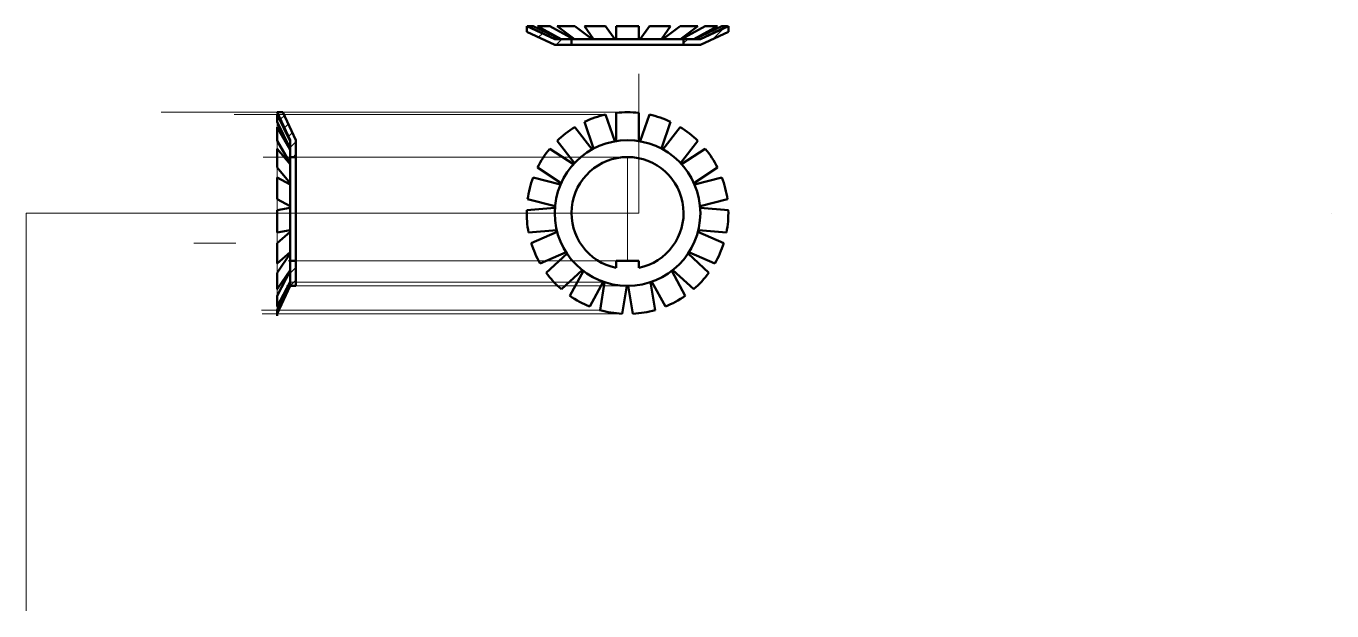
# Model space of a CAD drawing. Header units: millimetres. Extents: x 20 to 253, y 72 to 176.
import ezdxf

# ---------------------------------------------------------------- set-up
doc = ezdxf.new("R2010")
doc.units = ezdxf.units.MM
doc.header["$LTSCALE"] = 0.5
doc.layers.get('0').update_dxf_attribs({"lineweight": 18})
doc.layers.add('140-KRESKOWANIE', color=140, linetype='Continuous', lineweight=15)
doc.layers.add('41-GRUBA CIĄGŁA', color=41, linetype='Continuous', lineweight=50)

msp = doc.modelspace()

# ---------------------------------------------------------------- hatches: boundary and pattern name
at = {"layer": '140-KRESKOWANIE'}
h = msp.add_hatch(dxfattribs=at)
h.set_pattern_fill('ANSI31', color=256)
h.paths.add_polyline_path([(109.34, 176.33), (109.34, 175.33), (114.34, 173), (117.34, 173), (117.34, 174), (115.5, 174), (114.34, 174)])
h.paths.add_polyline_path([(145.34, 175.33), (145.34, 176.33), (140.34, 174), (137.34, 174), (137.34, 173), (140.34, 173)])
h = msp.add_hatch(dxfattribs=at)
h.set_pattern_fill('ANSI31', color=256, scale=0.5)
h.paths.add_polyline_path([(66.01, 160.54), (65.01, 160.54), (67.14, 155.97), (67.14, 152.97), (68.14, 152.97), (68.14, 155.97)])
h.paths.add_polyline_path([(65.81, 160.97), (64.81, 160.97), (65.01, 160.54), (66.01, 160.54)])
h.paths.add_polyline_path([(68.14, 134.47), (67.14, 134.47), (67.14, 130.63), (68.14, 130.63)])
h.paths.add_polyline_path([(68.14, 130.63), (67.14, 130.63), (67.14, 129.97), (68.14, 129.97)])

# ---------------------------------------------------------------- linework, layer by layer
for p, q in [((129.34, 142.97), (129.34, 167.81)), ((127.34, 160.97), (44.08, 160.97)), ((64.81, 160.97), (64.81, 135.9)), ((123.43, 160.54), (57.13, 160.54)), ((127.34, 152.97), (127.34, 134.47)), ((20, 71.97), (20, 142.97)), ((20, 142.97), (68.14, 142.97)), ((127.34, 142.97), (67.14, 142.97)), ((127.34, 142.97), (125.34, 142.97)), ((127.34, 142.97), (129.34, 142.97)), ((253.06, 142.97), (253.06, 142.97)), ((57.42, 137.62), (49.94, 137.62)), ((64.81, 135.9), (64.81, 125.56)), ((123.26, 130.63), (66.9, 130.63)), ((127.2, 129.97), (66.48, 129.97)), ((122.43, 125.66), (62.01, 125.66)), ((126.37, 125), (62.13, 125))]:
    msp.add_line(p, q)
at = {"color": 0}
for p, q in [((127.34, 152.97), (62.33, 152.97)), ((127.34, 134.47), (66.77, 134.47))]:
    msp.add_line(p, q, dxfattribs=at)
msp.add_circle((127.34, 142.97), 13)
at = {"layer": '41-GRUBA CIĄGŁA'}
for p, q in [((114.34, 174), (109.34, 176.33)), ((109.34, 175.33), (109.34, 176.33)), ((114.34, 173), (109.34, 175.33)), ((109.51, 176.33), (110.49, 176.33)), ((114.4, 174), (109.51, 176.33)), ((110.49, 176.33), (115.38, 174)), ((115.5, 174), (111.27, 176.33)), ((111.27, 176.33), (113.46, 176.33)), ((113.46, 176.33), (117.68, 174)), ((117.88, 174), (114.78, 176.33)), ((114.78, 176.33), (117.93, 176.33)), ((117.93, 176.33), (121.03, 174)), ((121.28, 174), (119.64, 176.33)), ((119.64, 176.33), (123.43, 176.33)), ((123.43, 176.33), (125.06, 174)), ((125.34, 174), (125.34, 176.33)), ((125.34, 176.33), (127.34, 176.33)), ((129.34, 176.33), (127.34, 176.33)), ((129.34, 174), (129.34, 176.33)), ((131.26, 176.33), (129.62, 174)), ((135.04, 176.33), (131.26, 176.33)), ((133.41, 174), (135.04, 176.33)), ((136.75, 176.33), (133.65, 174)), ((139.91, 176.33), (136.75, 176.33)), ((136.81, 174), (139.91, 176.33)), ((141.22, 176.33), (137, 174)), ((139.19, 174), (143.41, 176.33)), ((144.19, 176.33), (139.3, 174)), ((140.29, 174), (145.18, 176.33)), ((140.34, 174), (145.34, 176.33)), ((140.34, 173), (145.34, 175.33)), ((143.41, 176.33), (141.22, 176.33)), ((145.18, 176.33), (144.19, 176.33)), ((145.34, 175.33), (145.34, 176.33)), ((127.34, 174), (114.34, 174)), ((127.34, 173), (114.34, 173)), ((115.38, 174), (114.4, 174)), ((117.68, 174), (115.5, 174)), ((117.34, 174), (117.34, 173)), ((127.34, 174), (140.34, 174)), ((127.34, 173), (140.34, 173)), ((137, 174), (139.19, 174)), ((137.34, 174), (137.34, 173)), ((139.3, 174), (140.29, 174)), ((67.14, 155.97), (64.81, 160.97)), ((65.81, 160.97), (64.81, 160.97)), ((68.14, 155.97), (65.81, 160.97)), ((125.34, 155.82), (125.34, 160.86)), ((129.34, 155.82), (129.34, 160.86)), ((67.14, 155.77), (64.81, 160.54)), ((64.81, 160.54), (64.81, 159.24)), ((64.81, 159.24), (67.14, 154.47)), ((121.28, 154.47), (119.64, 159.24)), ((125.06, 155.77), (123.43, 160.54)), ((129.62, 155.77), (131.26, 160.54)), ((133.41, 154.47), (135.04, 159.24)), ((64.81, 158.32), (64.81, 155.86)), ((67.14, 154.34), (64.81, 158.32)), ((121.03, 154.34), (117.93, 158.32)), ((133.65, 154.34), (136.75, 158.32)), ((64.81, 155.86), (67.14, 151.88)), ((67.14, 151.67), (64.81, 154.43)), ((64.81, 154.43), (64.81, 151.08)), ((67.14, 142.97), (67.14, 155.97)), ((67.14, 151.88), (67.14, 154.34)), ((68.14, 142.97), (68.14, 155.97)), ((117.68, 151.67), (113.46, 154.43)), ((117.88, 151.88), (114.78, 155.86)), ((136.81, 151.88), (139.91, 155.86)), ((137, 151.67), (141.22, 154.43)), ((67.14, 152.97), (68.14, 152.97)), ((64.81, 151.08), (67.14, 148.32)), ((67.14, 148.06), (64.81, 149.3)), ((64.81, 149.3), (64.81, 145.43)), ((115.38, 148.06), (110.49, 149.3)), ((115.5, 148.32), (111.27, 151.08)), ((139.19, 148.32), (143.41, 151.08)), ((139.3, 148.06), (144.19, 149.3)), ((67.14, 144.19), (67.14, 148.06)), ((64.81, 145.43), (67.14, 144.19)), ((114.4, 144.19), (109.51, 145.43)), ((140.29, 144.19), (145.18, 145.43)), ((67.14, 143.91), (64.81, 143.49)), ((64.81, 143.49), (64.81, 139.5)), ((67.14, 142.97), (67.14, 129.97)), ((68.14, 142.97), (68.14, 129.97)), ((114.38, 143.91), (109.35, 143.49)), ((140.31, 143.91), (145.34, 143.49)), ((64.81, 139.5), (67.14, 139.92)), ((114.71, 139.92), (109.68, 139.5)), ((139.98, 139.92), (145.01, 139.5)), ((67.14, 139.64), (64.81, 137.62)), ((64.81, 137.62), (64.81, 133.96)), ((114.78, 139.64), (110.16, 137.62)), ((139.91, 139.64), (144.53, 137.62)), ((64.81, 133.96), (67.14, 135.98)), ((67.14, 135.74), (64.81, 132.33)), ((116.38, 135.98), (111.76, 133.96)), ((116.54, 135.74), (112.83, 132.33)), ((138.15, 135.74), (141.86, 132.33)), ((138.3, 135.98), (142.92, 133.96)), ((67.14, 134.47), (68.14, 134.47)), ((127.34, 134.47), (125.34, 134.47)), ((125.34, 134.47), (129.34, 134.47)), ((125.34, 134.47), (125.34, 133.17)), ((129.34, 134.47), (129.34, 133.17)), ((64.81, 129.39), (67.14, 132.8)), ((67.14, 132.63), (64.81, 128.19)), ((64.81, 132.33), (64.81, 129.39)), ((64.81, 126.29), (67.14, 130.72)), ((67.14, 130.63), (64.81, 125.66)), ((119.25, 132.8), (115.54, 129.39)), ((119.47, 132.63), (117.07, 128.19)), ((122.99, 130.72), (120.59, 126.29)), ((123.26, 130.63), (122.43, 125.66)), ((131.43, 130.63), (132.26, 125.66)), ((131.7, 130.72), (134.1, 126.29)), ((135.22, 132.63), (137.62, 128.19)), ((135.44, 132.8), (139.15, 129.39)), ((64.81, 125), (67.14, 129.97)), ((64.81, 128.19), (64.81, 126.29)), ((67.14, 129.97), (68.14, 129.97)), ((127.2, 129.97), (126.37, 125)), ((127.48, 129.97), (128.31, 125)), ((64.81, 125.66), (64.81, 124.61))]:
    msp.add_line(p, q, dxfattribs=at)
msp.add_circle((127.34, 142.97), 13, dxfattribs=at)
for radius, start, end in [(18, 83.6206, 96.3794), (18, 83.6206, 96.3794), (18, 102.568, 115.3267), (18, 64.6733, 77.432), (18, 121.5154, 134.2741), (18, 45.7259, 58.4846), (18, 140.4627, 153.2215), (18, 26.7785, 39.5373), (10, 281.537, 258.463), (18, 159.4101, 172.1688), (18, 7.8312, 20.5899), (18, 178.3575, 191.1162), (18, 348.8838, 1.6425), (18, 197.3048, 210.0636), (18, 329.9364, 342.6952), (18, 216.2522, 229.0109), (18, 310.9891, 323.7478), (18, 235.1996, 247.9583), (18, 292.0417, 304.8004), (18, 254.1469, 266.9057), (18, 273.0943, 285.8531)]:
    msp.add_arc((127.34, 142.97), radius, start, end, dxfattribs=at)

doc.saveas('drawing.dxf')
